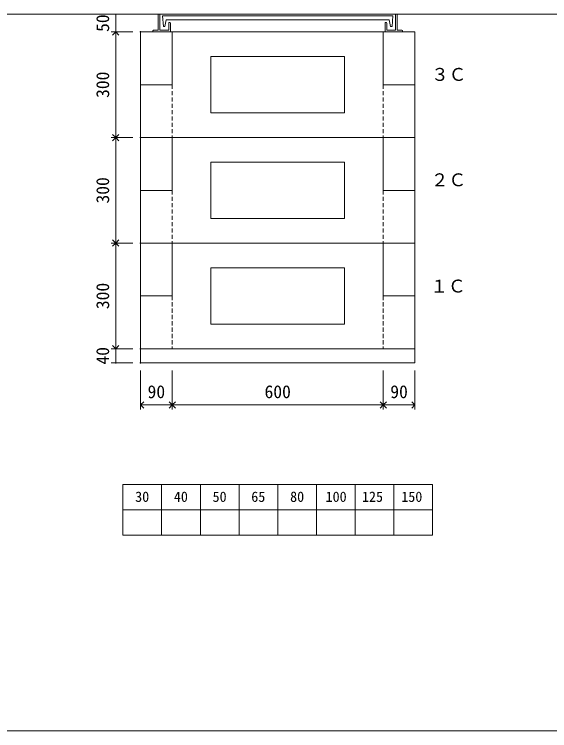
# Model space of a CAD drawing. Units: millimetres, scale not verified. Extents: x -4890 to 18490, y -2301 to 2302.
# Drawn here: x 1846 to 3368, y -1973 to 62 of the extents above; entities that cross this region are included whole.
import ezdxf
from ezdxf.enums import TextEntityAlignment as Align

# ---------------------------------------------------------------- set-up
doc = ezdxf.new("R2010")
doc.units = ezdxf.units.MM
doc.header["$LTSCALE"] = 10
doc.header["$PDMODE"] = 32
doc.header["$PDSIZE"] = 2
for name, pattern in [('DASHED1', [1.8, 1.2, -0.6]), ('USER2', [50.8, 31.75, -6.35, 6.35, -6.35]), ('USER5', [3.185, 0.01, -3.175])]:
    doc.linetypes.add(name, pattern=pattern)
for name, color, linetype, lineweight in [('0-1_Defpoints', 7, 'USER2', 5), ('0-2_waku', 7, 'Continuous', 18), ('0-3_gaikei', 7, 'Continuous', 18), ('0-4_kakure', 7, 'USER5', 18), ('0-5_sunpou', 7, 'Continuous', 5), ('0-8_uchigawa', 6, 'Continuous', 18), ('0-A_futa', 3, 'Continuous', 18), ('0-B_GL', 4, 'Continuous', 18), ('0-D_文字１', 7, 'Continuous', 18)]:
    doc.layers.add(name, color=color, linetype=linetype, lineweight=lineweight)
doc.styles.add('ＭＳ ゴシック', font='')
doc.styles.get('ＭＳ ゴシック').set_extended_font_data('MS Gothic')

# ---------------------------------------------------------------- blocks, each defined once
blk = doc.blocks.new('_Open90')
at = {"layer": '0-5_sunpou'}
blk.add_line((0, 0), (-1, 0), dxfattribs=at)
blk.add_lwpolyline([(-0.5, 0.5), (0, 0), (-0.5, -0.5)], dxfattribs=at)
blk = doc.blocks.new('D74')
at = {"layer": '0-1_Defpoints'}
for p in [(3652.32, 2214.36), (3582.02, 1914.36), (3652.32, 1914.36)]:
    blk.add_point(p, dxfattribs=at)
at = {"layer": '0-5_sunpou'}
for p, q in [((3630.32, 2214.36), (3569.02, 2214.36)), ((3582.02, 2196.36), (3582.02, 1932.36)), ((3630.32, 1914.36), (3569.02, 1914.36))]:
    blk.add_line(p, q, dxfattribs=at)
at = {"layer": '0-5_sunpou', "xscale": 18, "yscale": 18}
for p, rotation in [((3582.02, 2214.36), 90), ((3582.02, 1914.36), 270)]:
    blk.add_blockref('_Open90', p, dxfattribs=dict(at, rotation=rotation))
at = {"layer": '0-5_sunpou', "style": 'ＭＳ ゴシック'}
blk.add_text('300', height=36.66, rotation=90, dxfattribs=at).set_placement((3574.02, 2026.86), align=Align.BOTTOM_LEFT)
blk = doc.blocks.new('D75')
at = {"layer": '0-1_Defpoints'}
for p in [(3652.32, 1614.36), (3582.02, 1314.36), (3652.32, 1314.36)]:
    blk.add_point(p, dxfattribs=at)
at = {"layer": '0-5_sunpou'}
for p, q in [((3630.32, 1614.36), (3569.02, 1614.36)), ((3582.02, 1596.36), (3582.02, 1332.36)), ((3630.32, 1314.36), (3569.02, 1314.36))]:
    blk.add_line(p, q, dxfattribs=at)
at = {"layer": '0-5_sunpou', "xscale": 18, "yscale": 18}
for p, rotation in [((3582.02, 1614.36), 90), ((3582.02, 1314.36), 270)]:
    blk.add_blockref('_Open90', p, dxfattribs=dict(at, rotation=rotation))
at = {"layer": '0-5_sunpou', "style": 'ＭＳ ゴシック'}
blk.add_text('300', height=36.66, rotation=90, dxfattribs=at).set_placement((3574.02, 1426.86), align=Align.BOTTOM_LEFT)
blk = doc.blocks.new('D67')
at = {"layer": '0-1_Defpoints'}
for p in [(3652.32, 1914.36), (3582.02, 1614.36), (3652.32, 1614.36)]:
    blk.add_point(p, dxfattribs=at)
at = {"layer": '0-5_sunpou'}
for p, q in [((3630.32, 1914.36), (3569.02, 1914.36)), ((3582.02, 1896.36), (3582.02, 1632.36)), ((3630.32, 1614.36), (3569.02, 1614.36))]:
    blk.add_line(p, q, dxfattribs=at)
at = {"layer": '0-5_sunpou', "xscale": 18, "yscale": 18}
for p, rotation in [((3582.02, 1914.36), 90), ((3582.02, 1614.36), 270)]:
    blk.add_blockref('_Open90', p, dxfattribs=dict(at, rotation=rotation))
at = {"layer": '0-5_sunpou', "style": 'ＭＳ ゴシック'}
blk.add_text('300', height=36.66, rotation=90, dxfattribs=at).set_placement((3574.02, 1726.86), align=Align.BOTTOM_LEFT)
blk = doc.blocks.new('D63')
at = {"layer": '0-1_Defpoints'}
for p in [(3652.32, 1314.36), (3582.02, 1274.36), (3652.32, 1274.36)]:
    blk.add_point(p, dxfattribs=at)
at = {"layer": '0-5_sunpou'}
for p, q in [((3630.32, 1314.36), (3569.02, 1314.36)), ((3582.02, 1314.36), (3582.02, 1274.36)), ((3630.32, 1274.36), (3569.02, 1274.36))]:
    blk.add_line(p, q, dxfattribs=at)
at = {"layer": '0-5_sunpou', "style": 'ＭＳ ゴシック'}
blk.add_text('40', height=36.66, rotation=90, dxfattribs=at).set_placement((3574.02, 1269.36), align=Align.BOTTOM_LEFT)

msp = doc.modelspace()

# ---------------------------------------------------------------- linework, layer by layer
at = {"layer": '0-2_waku'}
for p, q in [((2155, -1274.47), (2155, -1418.47)), ((2155, -1274.47), (2155, -1418.47)), ((2155, -1274.47), (2155, -1418.47)), ((2155, -1274.47), (2155, -1418.47)), ((2155, -1274.47), (3035, -1274.47)), ((2265, -1274.47), (2265, -1418.47)), ((2375, -1274.47), (2375, -1418.47)), ((2375, -1274.47), (2375, -1418.47)), ((2485, -1274.47), (2485, -1418.47)), ((2595, -1274.47), (2595, -1418.47)), ((2705, -1274.47), (2705, -1418.47)), ((2815, -1274.47), (2815, -1418.47)), ((2925, -1274.47), (2925, -1418.47)), ((3035, -1274.47), (3035, -1418.47)), ((2155, -1346.47), (3035, -1346.47)), ((2155, -1418.47), (3035, -1418.47)), ((-1230, -1973.47), (4890, -1973.47)), ((-1230, -1973.47), (4890, -1973.47)), ((-1230, -1973.47), (4890, -1973.47))]:
    msp.add_line(p, q, dxfattribs=at)
at = {"layer": '0-3_gaikei'}
for p, q in [((2985, 11.53), (2205, 11.53)), ((2205, -138.47), (2205, 11.53)), ((2295, 11.53), (2295, -138.47)), ((2895, -138.47), (2895, 11.53)), ((2985, -138.47), (2985, 11.53)), ((2205, -288.47), (2205, -138.47)), ((2205, -288.47), (2205, -138.47)), ((2295, -138.47), (2205, -138.47)), ((2985, -138.47), (2895, -138.47)), ((2985, -288.47), (2985, -138.47)), ((2985, -288.47), (2985, -138.47)), ((2985, -288.47), (2205, -288.47)), ((2985, -288.47), (2205, -288.47)), ((2985, -288.47), (2205, -288.47)), ((2205, -438.47), (2205, -288.47)), ((2895, -288.47), (2295, -288.47)), ((2295, -288.47), (2295, -438.47)), ((2895, -438.47), (2895, -288.47)), ((2985, -438.47), (2985, -288.47)), ((2205, -588.47), (2205, -438.47)), ((2205, -588.47), (2205, -438.47)), ((2295, -438.47), (2205, -438.47)), ((2985, -438.47), (2895, -438.47)), ((2985, -588.47), (2985, -438.47)), ((2985, -588.47), (2985, -438.47)), ((2985, -588.47), (2205, -588.47)), ((2985, -588.47), (2205, -588.47)), ((2895, -588.47), (2295, -588.47)), ((2895, -738.47), (2895, -588.47)), ((2205, -888.47), (2205, -738.47)), ((2985, -738.47), (2895, -738.47)), ((2985, -888.47), (2985, -738.47)), ((2985, -888.47), (2205, -888.47)), ((2985, -888.47), (2205, -888.47)), ((2985, -888.47), (2205, -888.47)), ((2985, -888.47), (2205, -888.47)), ((2205, -928.47), (2205, -888.47)), ((2985, -888.47), (2205, -888.47)), ((2985, -888.47), (2205, -888.47)), ((2985, -928.47), (2985, -888.47)), ((2985, -928.47), (2205, -928.47)), ((2985, -928.47), (2205, -928.47))]:
    msp.add_line(p, q, dxfattribs=at)
for points in [[(2295, 11.53), (2295, -138.47), (2295, 11.53)], [(2295, -288.47), (2295, -438.47), (2295, -288.47)], [(2205, -888.47), (2205, -738.47), (2205, -588.47)], [(2295, -588.47), (2295, -738.47), (2205, -738.47)], [(2295, -588.47), (2295, -738.47), (2295, -588.47)], [(2985, -888.47), (2985, -738.47), (2985, -588.47)]]:
    msp.add_lwpolyline(points, dxfattribs=at)
at = {"layer": '0-4_kakure', "linetype": 'DASHED1', "lineweight": 5}
for p, q in [((2295, -138.47), (2295, -288.47)), ((2895, -138.47), (2895, -288.47)), ((2295, -438.47), (2295, -588.47)), ((2895, -438.47), (2895, -588.47)), ((2295, -738.47), (2295, -888.47)), ((2895, -738.47), (2895, -888.47))]:
    msp.add_line(p, q, dxfattribs=at)
at = {"layer": '0-5_sunpou'}
for p, q in [((2183, 61.53), (2121.7, 61.53)), ((2134.7, 61.53), (2134.7, 11.53)), ((2183, 11.53), (2121.7, 11.53)), ((2183, -288.47), (2121.7, -288.47)), ((2205, -950.47), (2205, -1060.91)), ((2295, -950.47), (2295, -1060.91)), ((2295, -950.47), (2295, -1060.91)), ((2895, -950.47), (2895, -1060.91)), ((2895, -950.47), (2895, -1060.91)), ((2985, -950.47), (2985, -1060.91)), ((2223, -1047.91), (2277, -1047.91)), ((2313, -1047.91), (2877, -1047.91)), ((2913, -1047.91), (2967, -1047.91))]:
    msp.add_line(p, q, dxfattribs=at)
at = {"layer": '0-8_uchigawa'}
for p, q in [((2405, -218.47), (2405, -58.47)), ((2785, -58.47), (2405, -58.47)), ((2785, -218.47), (2785, -58.47)), ((2785, -218.47), (2405, -218.47)), ((2405, -518.47), (2405, -358.47)), ((2785, -358.47), (2405, -358.47)), ((2785, -518.47), (2785, -358.47)), ((2785, -518.47), (2405, -518.47)), ((2405, -818.47), (2405, -658.47)), ((2785, -658.47), (2405, -658.47)), ((2785, -818.47), (2785, -658.47)), ((2785, -818.47), (2405, -818.47))]:
    msp.add_line(p, q, dxfattribs=at)
at = {"layer": '0-A_futa'}
for p, q in [((2257, 61.53), (2260, 61.53)), ((2260, 61.53), (2260, 16.53)), ((2930, 61.53), (2930, 16.53)), ((2930, 61.53), (2933, 61.53)), ((2255, 59.53), (2255, 16.53)), ((2267.81, 57.03), (2922.14, 57.03)), ((2267.81, 57.03), (2270.3, 27.03)), ((2278.33, 46.03), (2274.01, 27.03)), ((2278.33, 46.03), (2911.67, 46.03)), ((2911.67, 46.03), (2915.99, 27.03)), ((2922.14, 57.03), (2919.89, 27.03)), ((2935, 59.53), (2935, 16.53)), ((2270.3, 27.03), (2274.01, 27.03)), ((2285, 36.53), (2285, 16.53)), ((2287, 38.53), (2288, 38.53)), ((2290, 36.53), (2290, 11.53)), ((2900, 36.53), (2900, 11.53)), ((2903, 38.53), (2902, 38.53)), ((2905, 36.53), (2905, 16.53)), ((2919.89, 27.03), (2915.99, 27.03)), ((2240, 14.53), (2240, 13.53)), ((2242, 16.53), (2255, 16.53)), ((2290, 11.53), (2242, 11.53)), ((2260, 16.53), (2285, 16.53)), ((2900, 11.53), (2948, 11.53)), ((2930, 16.53), (2905, 16.53)), ((2948, 16.53), (2935, 16.53)), ((2950, 14.53), (2950, 13.53))]:
    msp.add_line(p, q, dxfattribs=at)
for centre, start, end in [((2257, 59.53), 90, 180), ((2933, 59.53), 0, 90), ((2287, 36.53), 90, 180), ((2288, 36.53), 0, 90), ((2902, 36.53), 90, 180), ((2903, 36.53), 0, 90), ((2242, 14.53), 90, 180), ((2242, 13.53), 180, 270), ((2948, 14.53), 0, 90), ((2948, 13.53), 270, 0)]:
    msp.add_arc(centre, 2, start, end, dxfattribs=at)
at = {"layer": '0-B_GL'}
msp.add_line((-1230, 61.53), (4890, 61.53), dxfattribs=at)

# ---------------------------------------------------------------- block references
at = {"layer": '0-5_sunpou'}
for name in ['D74', 'D67', 'D75', 'D63']:
    msp.add_blockref(name, (-1447.32, -2202.83), dxfattribs=at)
at = {"layer": '0-5_sunpou', "xscale": 18, "yscale": 18, "rotation": 180}
for p in [(2205, -1047.91), (2295, -1047.91), (2895, -1047.91)]:
    msp.add_blockref('_Open90', p, dxfattribs=at)
at = {"layer": '0-5_sunpou', "xscale": 18, "yscale": 18}
for p in [(2295, -1047.91), (2895, -1047.91), (2985, -1047.91)]:
    msp.add_blockref('_Open90', p, dxfattribs=at)

# ---------------------------------------------------------------- texts
at = {"layer": '0-5_sunpou', "style": 'ＭＳ ゴシック'}
msp.add_text('50', height=36.66, rotation=90, dxfattribs=at).set_placement((2126.7, 11.53), align=Align.BOTTOM_LEFT)
for s, p in [('90', (2225, -1039.91)), ('600', (2557.5, -1039.91)), ('90', (2915, -1039.91))]:
    msp.add_text(s, height=36.66, dxfattribs=at).set_placement(p, align=Align.BOTTOM_LEFT)
at = {"layer": '0-D_文字１', "style": 'ＭＳ ゴシック'}
for s, height, p in [('３Ｃ', 36.66, (3031.17, -138.47)), ('２Ｃ', 36.66, (3030.54, -437.91)), ('１Ｃ', 36.66, (3029.23, -739.77)), ('30', 29.33, (2189.77, -1332.28)), ('40', 29.33, (2299.77, -1332.28)), ('50', 29.33, (2409.77, -1332.28)), ('65', 29.33, (2519.77, -1332.28)), ('80', 29.33, (2630.18, -1332.28)), ('100', 29.33, (2731.05, -1332.28)), ('125', 29.33, (2834.44, -1332.28)), ('150', 29.33, (2946.2, -1332.28))]:
    msp.add_text(s, height=height, dxfattribs=at).set_placement(p, align=Align.BOTTOM_LEFT)

doc.saveas('drawing.dxf')
